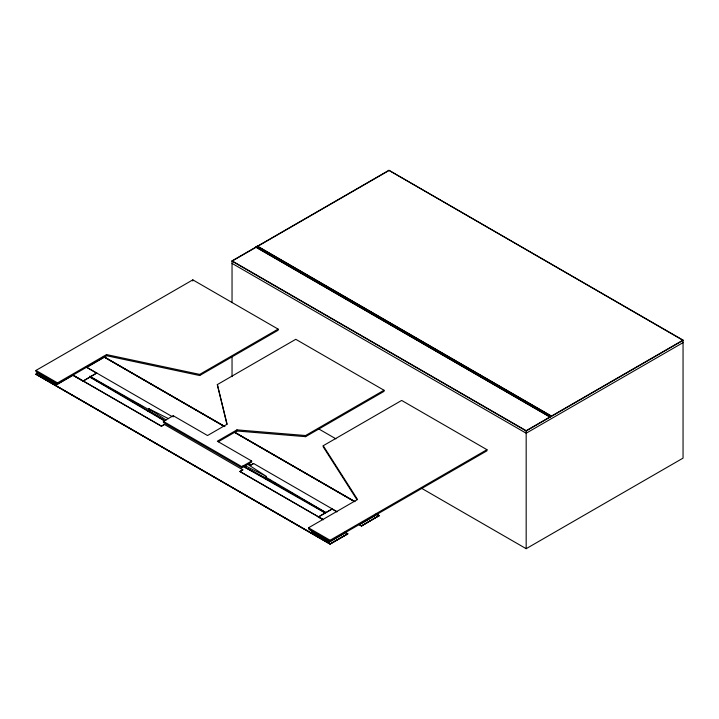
<?xml version="1.0" encoding="UTF-8"?>
<svg xmlns="http://www.w3.org/2000/svg" width="719" height="719" viewBox="0 0 719 719"><rect width="100%" height="100%" fill="white"/><g stroke="black" fill="none" stroke-linecap="round" stroke-linejoin="round"><path stroke-width="1.08" d="M35.95 370.438L192.827 279.862L278.118 329.113L278.118 330.246L199.684 375.534L106.547 355.716L57.52 384.018L35.95 371.57L35.95 370.438L57.52 382.885L106.547 354.584L199.684 374.401L278.118 329.113M255.82 246.977L549.954 416.975L255.82 247.156L257.285 246.123L551.428 416.121L257.285 246.123M345.794 532.563L347.735 533.974L330.084 544.157L35.95 374.338L37.81 372.981M38.736 372.559L35.95 374.168L330.084 543.986L347.735 533.804L344.886 532.159M232.039 302.636L232.039 260.88L388.916 170.313L683.05 340.132L683.05 458.12L526.173 548.687L421.334 488.156M388.916 170.556L232.039 261.132L526.173 430.951L683.05 340.375L388.916 170.313M38.889 373.116L38.889 374.626L56.54 384.818L72.224 375.758M87.916 366.699L103.599 357.64M83.009 381.133L96.741 373.035L83.009 381.133L72.574 375.111M164.408 420.696L148.608 410.459L148.608 408.644L168.552 418.692M148.608 410.459L150.756 411.349M226.871 424.273L217.336 384.584L295.77 339.305L384.009 390.246L384.009 391.379L305.575 436.667L236.946 431.005L218.27 441.79M384.009 390.246L305.575 435.534L236.946 429.872L217.336 441.196L251.65 461.005L251.65 462.137L241.845 467.799L163.411 422.511L163.411 421.379L173.216 415.717L207.53 435.534L227.141 424.21L217.336 384.584M73.032 375.084L161.451 426.133L164.39 424.435L242.824 469.84L239.885 471.538L242.824 469.84M72.574 374.941L161.451 426.25L164.39 424.435M163.411 421.379L241.845 466.667L251.65 461.005M247.767 463.512L250.67 465.193L253.609 463.494L337.166 511.739M247.767 463.629L250.67 465.31L253.609 463.494M266.452 476.454L266.255 478.387L245.521 467.709L245.521 465.903L266.452 476.454L247.974 464.483M323.226 445.717L401.66 400.438L486.961 449.681L486.961 450.813L330.084 541.389L308.514 528.932L308.514 527.8L357.541 499.498L323.226 445.717L323.226 446.85L356.939 499.687M247.785 468.455L325.294 512.243L325.294 512.809M332.043 509.061L318.319 516.988L332.043 509.061L336.789 511.802M308.514 527.8L330.084 540.257L486.961 449.681M311.462 530.478L311.462 531.988L329.104 542.18L344.796 533.121M360.48 524.061L376.172 515.011M549.954 416.786L551.428 415.942M35.95 374.06L330.084 543.879L347.735 533.687M361.459 526.047L379.111 515.577L361.459 526.047L358.61 524.403M232.039 260.88L526.173 430.699L683.05 340.132M683.05 342.639L526.173 433.215L232.039 263.397M149.435 409.974L89.974 376.379L89.974 376.945L113.368 390.165M115.319 391.262L126.041 397.319M132.862 401.175L134.812 402.281M136.763 403.377L142.614 406.684M242.618 466.038L325.087 512.917L325.087 512.35M318.436 428.749L335.908 438.842M103.419 356.408L224.759 426.457M234.466 432.065L354.844 501.565M376.199 513.896L379.111 515.577M103.419 356.516L224.759 426.574M234.466 432.182L354.844 501.673M376.199 514.004L379.111 515.685L361.459 525.877L359.518 524.636M103.419 356.687L223.789 426.187M234.466 432.353L352.903 500.721M377.169 514.732L379.111 515.856M86.298 367.014L172.272 416.643M86.298 367.184L96.741 373.206M164.498 420.93L89.776 377.062L89.749 376.468L163.869 420.004M243.93 466.227L245.853 467.341M239.885 471.421L323.442 519.666M239.885 471.538L323.065 519.558M318.319 516.988L323.065 519.729M345.839 532.878L347.735 533.974M56.54 383.685L36.93 372.136M329.104 541.048L309.494 529.499M268.996 479.591L270.91 480.723M273.768 482.404L275.674 483.536M277.588 484.66L279.493 485.783M282.351 487.473L284.266 488.596M287.124 490.286L293.801 494.223M295.707 495.355L325.285 512.8L325.285 512.234L267.091 477.901L267.091 478.468M264.718 477.146L266.452 478.27M148.608 408.644L166.161 420.022M526.173 430.699L526.173 548.687M330.084 540.257L330.084 541.389M329.104 540.67L329.104 542.18M305.575 435.534L305.575 436.667M266.255 476.571L266.255 478.387M265.626 478.755L265.626 479.321M241.845 466.667L241.845 467.799M236.946 429.872L236.946 431.005M232.039 356.444L232.039 376.63M199.684 374.401L199.684 375.534M192.827 279.862L192.827 280.994M173.216 415.717L173.216 416.849M148.797 408.527L148.797 410.342M147.97 410.828L147.97 411.394M106.547 354.584L106.547 355.716M89.965 376.936L89.875 376.352L89.776 377.062M57.52 382.885L57.52 384.018M56.54 383.308L56.54 384.818M89.884 376.352L89.866 376.918L89.893 376.361"/></g></svg>
